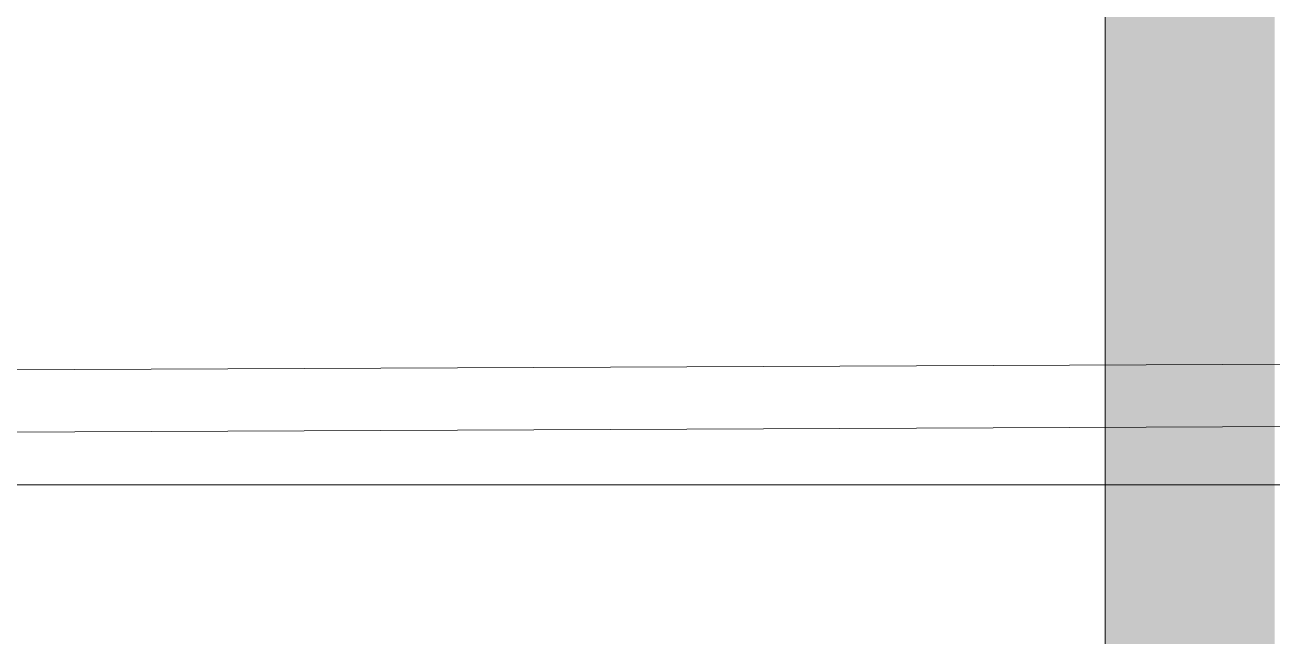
# Model space of a CAD drawing. Header units: millimetres. Extents: x -853320 to 19484, y -510814 to 9708.
# Drawn here: x 4061.8 to 4072.84, y 7675.43 to 7680.84 of the extents above; entities that cross this region are included whole.
import ezdxf

# ---------------------------------------------------------------- set-up
doc = ezdxf.new("R2010")
doc.units = ezdxf.units.MM
for name, color, linetype, lineweight in [('F_DIBOND_soffitto_cassone', 7, 'Continuous', 5), ('F_ELETTRICO', 22, 'Continuous', 5), ('F_PARETE_nuove', 5, 'Continuous', 5), ('F_TUBOLARE sez.40x40', 7, 'Continuous', 5)]:
    doc.layers.add(name, color=color, linetype=linetype, lineweight=lineweight)

# ---------------------------------------------------------------- blocks, each defined once
blk = doc.blocks.new('SCATOLA INCASSO_1 P_sezione e pianta')
at = {"layer": 'F_ELETTRICO'}
for p, q in [((55461.486, -13680.195), (55437.364, -13680.087)), ((55461.477, -13680.747), (55437.364, -13680.639)), ((55462.472, -13681.173), (55437.364, -13681.173))]:
    blk.add_line(p, q, dxfattribs=at)
blk = doc.blocks.new('BAGNO_camera doppia_rev.01_pianta')
at = {"layer": 'F_TUBOLARE sez.40x40', "true_color": 0x636466}
h = blk.add_hatch(color=251, dxfattribs=at)
h.dxf.hatch_style = 1
h.paths.add_polyline_path([(17970.638, 22475.66), (17930.638, 22475.66), (17930.638, 22995.66), (17970.638, 22995.66)])
h.paths.add_polyline_path([(17969.138, 22475.66), (17932.138, 22475.66), (17932.138, 22995.66), (17969.138, 22995.66)], flags=17)
at = {"layer": 'F_TUBOLARE sez.40x40'}
blk.add_lwpolyline([(17969.138, 22475.66), (17932.138, 22475.66), (17932.138, 22995.66), (17969.138, 22995.66)], close=True, dxfattribs=at)
at = {"layer": 'F_DIBOND_soffitto_cassone', "color": 1, "xscale": -1}
blk.add_blockref('SCATOLA INCASSO_1 P_sezione e pianta', (73412.001, 36469.788), dxfattribs=at)

msp = doc.modelspace()

# ---------------------------------------------------------------- block references
at = {"layer": 'F_PARETE_nuove'}
msp.add_blockref('BAGNO_camera doppia_rev.01_pianta', (-13897.772, -15111.845), dxfattribs=at)

doc.saveas('drawing.dxf')
